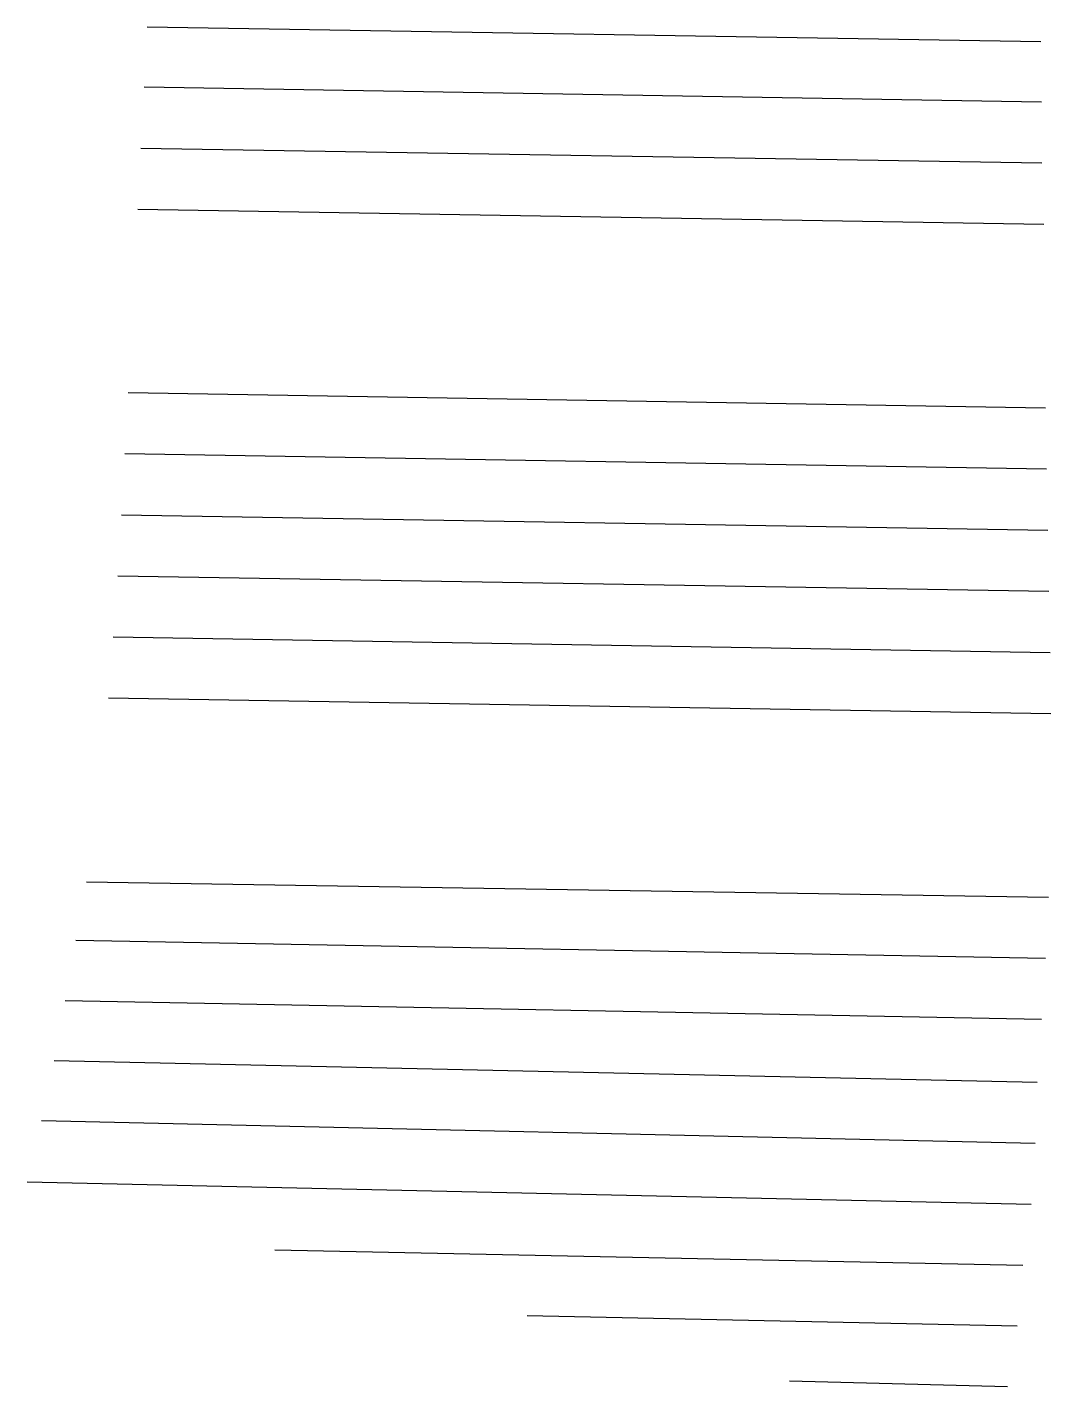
# Model space of a CAD drawing. Extents: x -125 to 9, y -389 to -212.
import ezdxf

# ---------------------------------------------------------------- set-up
doc = ezdxf.new("R2010")
doc.units = 0
doc.layers.add('10_ORIGINPOINT', color=7, linetype='CONTINUOUS')

msp = doc.modelspace()

# ---------------------------------------------------------------- linework, layer by layer
at = {"layer": '10_ORIGINPOINT'}
for p, q in [((7.5, -213.63, 29.46), (-109.34, -211.7, 29.46)), ((7.56, -221.5, 29.46), (-109.76, -219.56, 29.46)), ((7.62, -229.5, 29.46), (-110.18, -227.55, 29.46)), ((7.85, -237.5, 29.51), (-110.59, -235.54, 29.46)), ((8.09, -261.5, 29.46), (-111.85, -259.51, 29.46)), ((8.24, -269.5, 29.46), (-112.27, -267.5, 29.46)), ((8.39, -277.5, 29.46), (-112.69, -275.49, 29.46)), ((8.54, -285.49, 29.46), (-113.2, -283.47, 29.46)), ((8.69, -293.49, 29.46), (-113.79, -291.45, 29.46)), ((8.78, -301.49, 29.46), (-114.39, -299.42, 29.46)), ((8.48, -325.49, 29.71), (-117.3, -323.5, 29.46)), ((8.08, -333.48, 29.71), (-118.69, -331.12, 29.71)), ((7.55, -341.46, 29.46), (-120.09, -339, 29.71)), ((7.01, -349.69, 29.46), (-121.49, -346.88, 29.46)), ((6.73, -357.69, 29.66), (-123.15, -354.7, 29.46)), ((6.2, -365.67, 29.66), (-125.03, -362.73, 29.46)), ((5.12, -373.61, 29.46), (-92.65, -371.61, 29.71)), ((4.37, -381.58, 29.66), (-59.66, -380.2, 29.71)), ((3.13, -389.49, 29.46), (-25.37, -388.73, 29.46))]:
    msp.add_line(p, q, dxfattribs=at)

doc.saveas('drawing.dxf')
